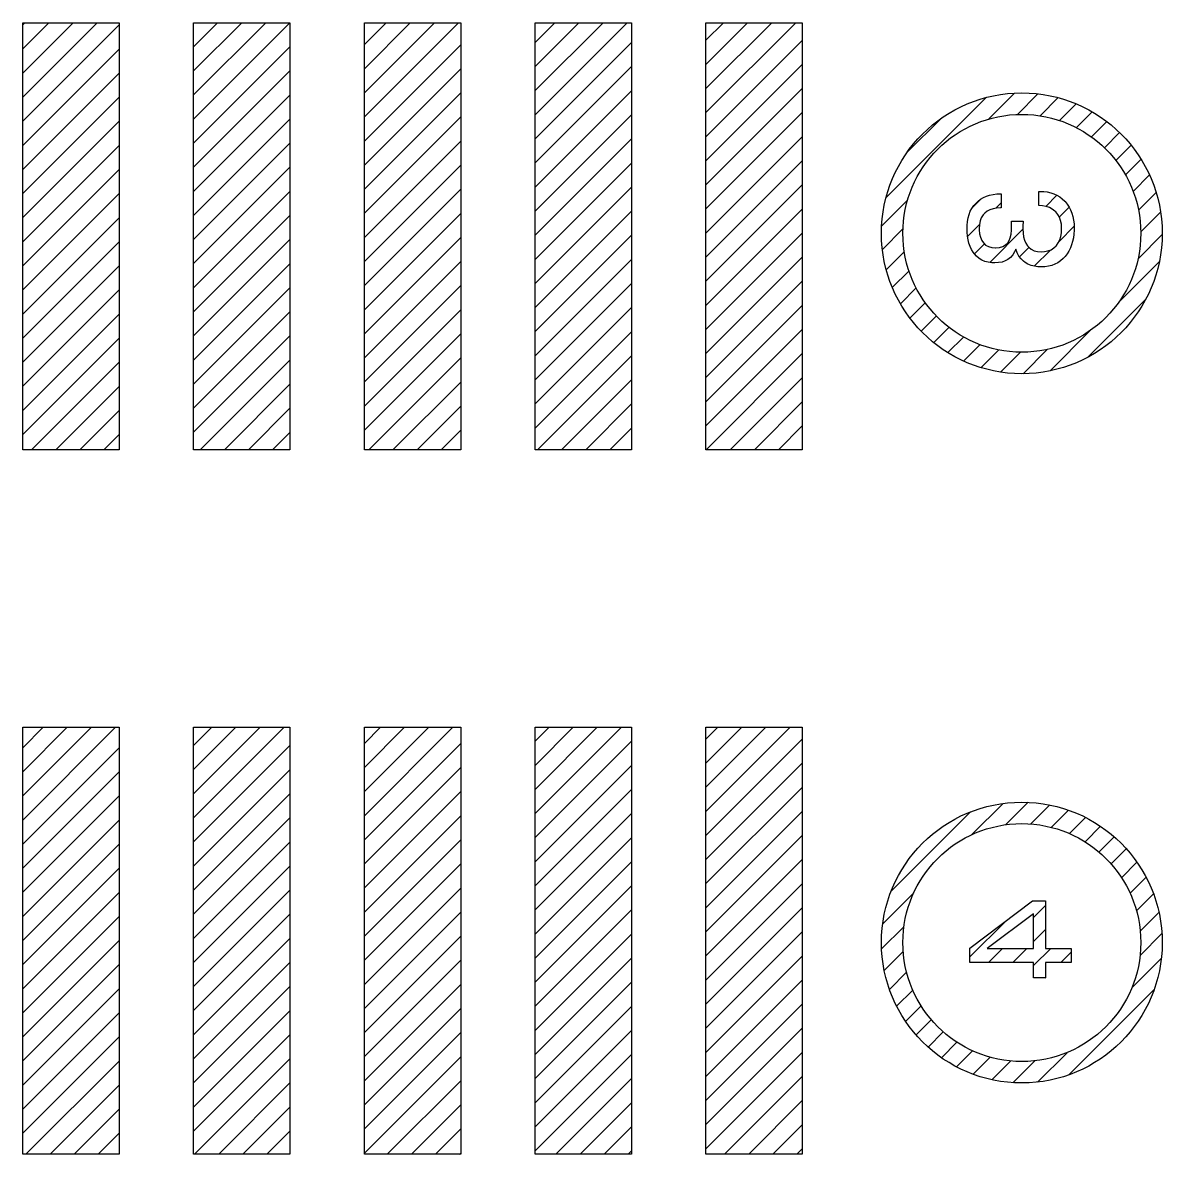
# Model space of a CAD drawing. Header units: millimetres. Extents: x 496 to 1208, y 1378 to 1539.
# Drawn here: x 1122.79 to 1135.54, y 1461.98 to 1474.63 of the extents above; entities that cross this region are included whole.
import ezdxf

# ---------------------------------------------------------------- set-up
doc = ezdxf.new("R2010")
doc.units = ezdxf.units.MM
doc.header["$LTSCALE"] = 3
pattern_1 = [(225, (-1337.04233, 2320.39868), (-0.134703842, 0.134703842), [])]

msp = doc.modelspace()

# ---------------------------------------------------------------- hatches: boundary and pattern name
at = {"linetype": 'Continuous'}
h = msp.add_hatch(dxfattribs=at)
h.set_pattern_fill('ANSI31', color=256, scale=0.06, angle=90, style=0)
h.set_pattern_definition(pattern_1)
h.paths.add_polyline_path([(1123.871, 1474.626), (1122.794, 1474.626), (1122.794, 1469.852), (1123.871, 1469.852)])
h = msp.add_hatch(dxfattribs=at)
h.set_pattern_fill('ANSI31', color=256, scale=0.06, angle=90, style=0)
h.set_pattern_definition(pattern_1)
h.paths.add_polyline_path([(1125.781, 1474.626), (1124.704, 1474.626), (1124.704, 1469.852), (1125.781, 1469.852)])
h = msp.add_hatch(dxfattribs=at)
h.set_pattern_fill('ANSI31', color=256, scale=0.06, angle=90, style=0)
h.set_pattern_definition(pattern_1)
h.paths.add_polyline_path([(1127.691, 1474.626), (1126.614, 1474.626), (1126.614, 1469.852), (1127.691, 1469.852)])
h = msp.add_hatch(dxfattribs=at)
h.set_pattern_fill('ANSI31', color=256, scale=0.06, angle=90, style=0)
h.set_pattern_definition(pattern_1)
h.paths.add_polyline_path([(1129.601, 1474.626), (1128.524, 1474.626), (1128.524, 1469.852), (1129.601, 1469.852)])
h = msp.add_hatch(dxfattribs=at)
h.set_pattern_fill('ANSI31', color=256, scale=0.06, angle=90, style=0)
h.set_pattern_definition(pattern_1)
h.paths.add_polyline_path([(1131.511, 1474.626), (1130.434, 1474.626), (1130.434, 1469.852), (1131.511, 1469.852)])
h = msp.add_hatch(dxfattribs=at)
h.set_pattern_fill('ANSI31', color=256, scale=0.06, angle=90, style=0)
h.set_pattern_definition(pattern_1)
h.paths.add_polyline_path([(1132.396, 1472.272, 1), (1135.536, 1472.272, 1)])
h.paths.add_polyline_path([(1132.635, 1472.272, 1), (1135.296, 1472.272, 1)])
h = msp.add_hatch(dxfattribs=at)
h.set_pattern_fill('ANSI31', color=256, scale=0.06, angle=90, style=0)
h.set_pattern_definition(pattern_1)
h.paths.add_polyline_path([(1133.717, 1472.113), (1133.674, 1472.109), (1133.672, 1472.109), (1133.63, 1472.113), (1133.593, 1472.123), (1133.561, 1472.141), (1133.537, 1472.164), (1133.517, 1472.193), (1133.503, 1472.228), (1133.494, 1472.267), (1133.49, 1472.312), (1133.49, 1472.323), (1133.492, 1472.369), (1133.5, 1472.41), (1133.513, 1472.446), (1133.532, 1472.477), (1133.551, 1472.498), (1133.578, 1472.519), (1133.609, 1472.536), (1133.644, 1472.547), (1133.684, 1472.555), (1133.729, 1472.558), (1133.736, 1472.558), (1133.736, 1472.713), (1133.728, 1472.713), (1133.685, 1472.712), (1133.644, 1472.707), (1133.606, 1472.698), (1133.57, 1472.686), (1133.537, 1472.671), (1133.505, 1472.652), (1133.476, 1472.63), (1133.454, 1472.61), (1133.43, 1472.582), (1133.408, 1472.551), (1133.39, 1472.518), (1133.376, 1472.482), (1133.365, 1472.445), (1133.357, 1472.404), (1133.353, 1472.361), (1133.353, 1472.333), (1133.354, 1472.286), (1133.359, 1472.241), (1133.365, 1472.199), (1133.375, 1472.161), (1133.388, 1472.125), (1133.403, 1472.092), (1133.422, 1472.061), (1133.435, 1472.043), (1133.461, 1472.015), (1133.489, 1471.992), (1133.52, 1471.973), (1133.554, 1471.958), (1133.591, 1471.948), (1133.631, 1471.942), (1133.665, 1471.941), (1133.707, 1471.944), (1133.745, 1471.951), (1133.78, 1471.964), (1133.808, 1471.979), (1133.838, 1472.002), (1133.864, 1472.031), (1133.885, 1472.065), (1133.898, 1472.093), (1133.915, 1472.053), (1133.934, 1472.018), (1133.958, 1471.987), (1133.985, 1471.96), (1134.004, 1471.945), (1134.035, 1471.927), (1134.069, 1471.913), (1134.106, 1471.903), (1134.146, 1471.897), (1134.183, 1471.896), (1134.224, 1471.898), (1134.263, 1471.903), (1134.3, 1471.913), (1134.335, 1471.926), (1134.368, 1471.943), (1134.399, 1471.964), (1134.427, 1471.989), (1134.451, 1472.014), (1134.473, 1472.043), (1134.492, 1472.074), (1134.509, 1472.108), (1134.523, 1472.143), (1134.534, 1472.181), (1134.543, 1472.221), (1134.548, 1472.263), (1134.551, 1472.308), (1134.552, 1472.333), (1134.55, 1472.377), (1134.545, 1472.42), (1134.537, 1472.46), (1134.526, 1472.498), (1134.512, 1472.533), (1134.494, 1472.566), (1134.474, 1472.598), (1134.45, 1472.626), (1134.446, 1472.63), (1134.419, 1472.656), (1134.39, 1472.679), (1134.358, 1472.697), (1134.325, 1472.713), (1134.289, 1472.725), (1134.251, 1472.734), (1134.211, 1472.739), (1134.169, 1472.741), (1134.155, 1472.741), (1134.155, 1472.583), (1134.199, 1472.579), (1134.239, 1472.572), (1134.275, 1472.559), (1134.307, 1472.542), (1134.335, 1472.521), (1134.345, 1472.512), (1134.368, 1472.484), (1134.386, 1472.452), (1134.4, 1472.416), (1134.408, 1472.376), (1134.411, 1472.332), (1134.411, 1472.321), (1134.409, 1472.277), (1134.402, 1472.235), (1134.39, 1472.198), (1134.374, 1472.164), (1134.353, 1472.135), (1134.35, 1472.133), (1134.323, 1472.108), (1134.293, 1472.088), (1134.258, 1472.075), (1134.219, 1472.067), (1134.183, 1472.065), (1134.142, 1472.068), (1134.105, 1472.078), (1134.072, 1472.095), (1134.044, 1472.118), (1134.031, 1472.132), (1134.012, 1472.161), (1133.997, 1472.195), (1133.986, 1472.232), (1133.98, 1472.275), (1133.978, 1472.321), (1133.978, 1472.321), (1133.979, 1472.355), (1133.981, 1472.403), (1133.982, 1472.409), (1133.85, 1472.409), (1133.851, 1472.385), (1133.852, 1472.357), (1133.85, 1472.306), (1133.845, 1472.261), (1133.836, 1472.223), (1133.823, 1472.191), (1133.809, 1472.167), (1133.785, 1472.142), (1133.754, 1472.124)])
h = msp.add_hatch(dxfattribs=at)
h.set_pattern_fill('ANSI31', color=256, scale=0.06, angle=90, style=0)
h.set_pattern_definition(pattern_1)
h.paths.add_polyline_path([(1123.871, 1466.749), (1122.794, 1466.749), (1122.794, 1461.976), (1123.871, 1461.976)])
h = msp.add_hatch(dxfattribs=at)
h.set_pattern_fill('ANSI31', color=256, scale=0.06, angle=90, style=0)
h.set_pattern_definition(pattern_1)
h.paths.add_polyline_path([(1125.781, 1466.749), (1124.704, 1466.749), (1124.704, 1461.976), (1125.781, 1461.976)])
h = msp.add_hatch(dxfattribs=at)
h.set_pattern_fill('ANSI31', color=256, scale=0.06, angle=90, style=0)
h.set_pattern_definition(pattern_1)
h.paths.add_polyline_path([(1127.691, 1466.749), (1126.614, 1466.749), (1126.614, 1461.976), (1127.691, 1461.976)])
h = msp.add_hatch(dxfattribs=at)
h.set_pattern_fill('ANSI31', color=256, scale=0.06, angle=90, style=0)
h.set_pattern_definition(pattern_1)
h.paths.add_polyline_path([(1129.601, 1466.749), (1128.524, 1466.749), (1128.524, 1461.976), (1129.601, 1461.976)])
h = msp.add_hatch(dxfattribs=at)
h.set_pattern_fill('ANSI31', color=256, scale=0.06, angle=90, style=0)
h.set_pattern_definition(pattern_1)
h.paths.add_polyline_path([(1131.511, 1466.749), (1130.434, 1466.749), (1130.434, 1461.976), (1131.511, 1461.976)])
h = msp.add_hatch(dxfattribs=at)
h.set_pattern_fill('ANSI31', color=256, scale=0.06, angle=90, style=0)
h.set_pattern_definition(pattern_1)
h.paths.add_polyline_path([(1132.396, 1464.342, 1), (1135.536, 1464.342, 1)])
h.paths.add_polyline_path([(1132.635, 1464.342, 1), (1135.296, 1464.342, 1)])
h = msp.add_hatch(dxfattribs=at)
h.set_pattern_fill('ANSI31', color=256, scale=0.06, angle=90, style=0)
h.set_pattern_definition(pattern_1)
h.paths.add_polyline_path([(1133.386, 1464.12), (1134.098, 1464.12), (1134.098, 1463.946), (1134.232, 1463.946), (1134.232, 1464.12), (1134.518, 1464.12), (1134.518, 1464.277), (1134.232, 1464.277), (1134.232, 1464.809), (1134.085, 1464.809), (1133.386, 1464.278)])
h.paths.add_polyline_path([(1133.58, 1464.277), (1134.098, 1464.277), (1134.098, 1464.662)])

# ---------------------------------------------------------------- linework, layer by layer
for points in [[(1123.871, 1469.852), (1122.794, 1469.852), (1122.794, 1474.626), (1123.871, 1474.626)], [(1125.781, 1469.852), (1124.704, 1469.852), (1124.704, 1474.626), (1125.781, 1474.626)], [(1127.691, 1469.852), (1126.614, 1469.852), (1126.614, 1474.626), (1127.691, 1474.626)], [(1129.601, 1469.852), (1128.524, 1469.852), (1128.524, 1474.626), (1129.601, 1474.626)], [(1131.511, 1469.852), (1130.434, 1469.852), (1130.434, 1474.626), (1131.511, 1474.626)], [(1133.754, 1472.124), (1133.785, 1472.142), (1133.809, 1472.167), (1133.823, 1472.191), (1133.836, 1472.223), (1133.845, 1472.261), (1133.85, 1472.306), (1133.852, 1472.357), (1133.851, 1472.385), (1133.85, 1472.409), (1133.982, 1472.409), (1133.981, 1472.403), (1133.979, 1472.355), (1133.978, 1472.321), (1133.978, 1472.321), (1133.98, 1472.275), (1133.986, 1472.232), (1133.997, 1472.195), (1134.012, 1472.161), (1134.031, 1472.132), (1134.044, 1472.118), (1134.072, 1472.095), (1134.105, 1472.078), (1134.142, 1472.068), (1134.183, 1472.065), (1134.219, 1472.067), (1134.258, 1472.075), (1134.293, 1472.088), (1134.323, 1472.108), (1134.35, 1472.133), (1134.353, 1472.135), (1134.374, 1472.164), (1134.39, 1472.198), (1134.402, 1472.235), (1134.409, 1472.277), (1134.411, 1472.321), (1134.411, 1472.332), (1134.408, 1472.376), (1134.4, 1472.416), (1134.386, 1472.452), (1134.368, 1472.484), (1134.345, 1472.512), (1134.335, 1472.521), (1134.307, 1472.542), (1134.275, 1472.559), (1134.239, 1472.572), (1134.199, 1472.579), (1134.155, 1472.583), (1134.155, 1472.741), (1134.169, 1472.741), (1134.211, 1472.739), (1134.251, 1472.734), (1134.289, 1472.725), (1134.325, 1472.713), (1134.358, 1472.697), (1134.39, 1472.679), (1134.419, 1472.656), (1134.446, 1472.63), (1134.45, 1472.626), (1134.474, 1472.598), (1134.494, 1472.566), (1134.512, 1472.533), (1134.526, 1472.498), (1134.537, 1472.46), (1134.545, 1472.42), (1134.55, 1472.377), (1134.552, 1472.333), (1134.551, 1472.308), (1134.548, 1472.263), (1134.543, 1472.221), (1134.534, 1472.181), (1134.523, 1472.143), (1134.509, 1472.108), (1134.492, 1472.074), (1134.473, 1472.043), (1134.451, 1472.014), (1134.427, 1471.989), (1134.399, 1471.964), (1134.368, 1471.943), (1134.335, 1471.926), (1134.3, 1471.913), (1134.263, 1471.903), (1134.224, 1471.898), (1134.183, 1471.896), (1134.146, 1471.897), (1134.106, 1471.903), (1134.069, 1471.913), (1134.035, 1471.927), (1134.004, 1471.945), (1133.985, 1471.96), (1133.958, 1471.987), (1133.934, 1472.018), (1133.915, 1472.053), (1133.898, 1472.093), (1133.885, 1472.065), (1133.864, 1472.031), (1133.838, 1472.002), (1133.808, 1471.979), (1133.78, 1471.964), (1133.745, 1471.951), (1133.707, 1471.944), (1133.665, 1471.941), (1133.631, 1471.942), (1133.591, 1471.948), (1133.554, 1471.958), (1133.52, 1471.973), (1133.489, 1471.992), (1133.461, 1472.015), (1133.435, 1472.043), (1133.422, 1472.061), (1133.403, 1472.092), (1133.388, 1472.125), (1133.375, 1472.161), (1133.365, 1472.199), (1133.359, 1472.241), (1133.354, 1472.286), (1133.353, 1472.333), (1133.353, 1472.361), (1133.357, 1472.404), (1133.365, 1472.445), (1133.376, 1472.482), (1133.39, 1472.518), (1133.408, 1472.551), (1133.43, 1472.582), (1133.454, 1472.61), (1133.476, 1472.63), (1133.505, 1472.652), (1133.537, 1472.671), (1133.57, 1472.686), (1133.606, 1472.698), (1133.644, 1472.707), (1133.685, 1472.712), (1133.728, 1472.713), (1133.736, 1472.713), (1133.736, 1472.558), (1133.729, 1472.558), (1133.684, 1472.555), (1133.644, 1472.547), (1133.609, 1472.536), (1133.578, 1472.519), (1133.551, 1472.498), (1133.532, 1472.477), (1133.513, 1472.446), (1133.5, 1472.41), (1133.492, 1472.369), (1133.49, 1472.323), (1133.49, 1472.312), (1133.494, 1472.267), (1133.503, 1472.228), (1133.517, 1472.193), (1133.537, 1472.164), (1133.561, 1472.141), (1133.593, 1472.123), (1133.63, 1472.113), (1133.672, 1472.109), (1133.674, 1472.109), (1133.717, 1472.113)], [(1123.871, 1461.976), (1122.794, 1461.976), (1122.794, 1466.749), (1123.871, 1466.749)], [(1125.781, 1461.976), (1124.704, 1461.976), (1124.704, 1466.749), (1125.781, 1466.749)], [(1127.691, 1461.976), (1126.614, 1461.976), (1126.614, 1466.749), (1127.691, 1466.749)], [(1129.601, 1461.976), (1128.524, 1461.976), (1128.524, 1466.749), (1129.601, 1466.749)], [(1131.511, 1461.976), (1130.434, 1461.976), (1130.434, 1466.749), (1131.511, 1466.749)], [(1133.386, 1464.278), (1134.085, 1464.809), (1134.232, 1464.809), (1134.232, 1464.277), (1134.518, 1464.277), (1134.518, 1464.12), (1134.232, 1464.12), (1134.232, 1463.946), (1134.098, 1463.946), (1134.098, 1464.12), (1133.386, 1464.12)], [(1133.58, 1464.277), (1134.098, 1464.277), (1134.098, 1464.662)]]:
    msp.add_lwpolyline(points, close=True, dxfattribs=at)
for centre, radius in [((1133.966, 1472.272), 1.57), ((1133.966, 1472.272), 1.33), ((1133.966, 1464.342), 1.57), ((1133.966, 1464.342), 1.33)]:
    msp.add_circle(centre, radius, dxfattribs=at)

doc.saveas('drawing.dxf')
